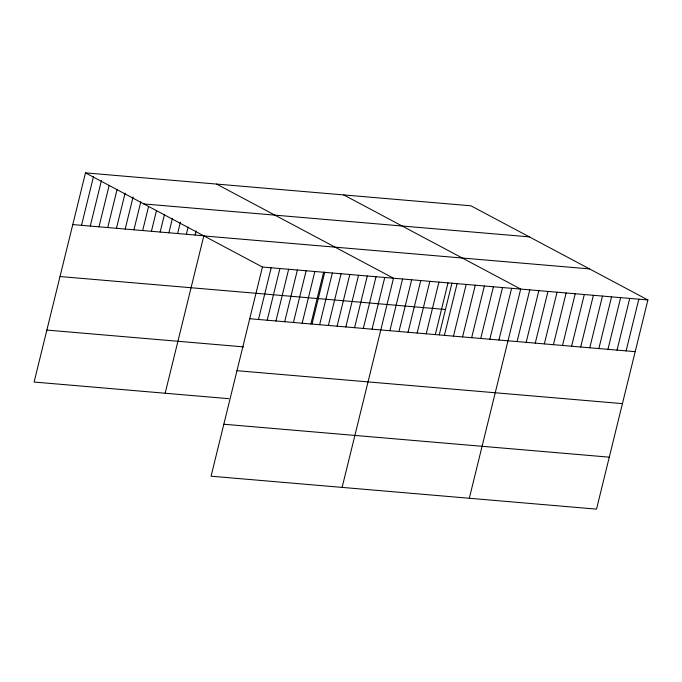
<?xml version="1.0" encoding="UTF-8"?>
<svg xmlns="http://www.w3.org/2000/svg" width="682" height="682" viewBox="0 0 682 682"><rect width="100%" height="100%" fill="white"/><g stroke="black" fill="none" stroke-linecap="round" stroke-linejoin="round"><path stroke-width="1.02" d="M85.48 172.87L262.434 267.029L211.062 476.198L596.52 509.13L647.9 299.961L470.938 205.802L85.48 172.87L34.1 382.039L228.76 398.672M81.516 225.324L93.451 176.715M90.254 226.066L101.43 180.568M98.984 226.816L109.146 185.453M107.722 227.558L117.125 189.298M116.46 228.308L125.096 193.151M125.198 229.058L133.075 196.996M133.936 229.8L140.79 201.881M142.674 230.55L148.514 206.765M151.413 231.292L156.493 210.61M160.151 232.042L164.464 214.463M168.889 232.784L172.444 218.308M177.618 233.534L180.415 222.162M186.357 234.284L188.138 227.038M195.095 235.026L196.109 230.891M165.155 393.233L203.833 235.776L72.778 224.574M258.478 319.483L271.172 267.779M267.208 320.225L279.91 268.52M275.946 320.975L288.648 269.271M284.684 321.716L297.386 270.012M293.422 322.467L306.124 270.763M302.16 323.217L314.862 271.504M310.898 323.959L323.6 272.254M312.058 323.916L324.768 272.152M319.636 324.709L332.33 273.005M328.374 325.45L341.068 273.746M337.113 326.201L349.806 274.496M345.842 326.942L358.544 275.238M354.58 327.692L367.283 275.988M363.318 328.443L376.021 276.73M372.057 329.184L384.759 277.48M342.117 487.391L393.497 278.23L216.535 184.072M389.882 330.71L402.576 279.006M398.97 331.486L411.664 279.782M408.049 332.262L420.751 280.558M417.137 333.038L429.839 281.334M426.224 333.813L438.927 282.109M435.312 334.589L448.006 282.885M439.259 334.777L451.97 283.021M444.4 335.365L457.093 283.661M453.479 336.141L466.181 284.437M462.567 336.917L475.269 285.212M471.654 337.692L484.356 285.988M480.742 338.468L493.436 286.764M489.829 339.244L502.523 287.54M498.909 340.02L511.611 288.315M469.318 498.261L520.698 289.091L343.737 194.933M517.084 341.58L529.786 289.876M526.172 342.355L538.865 290.651M535.259 343.131L547.953 291.427M544.338 343.907L557.041 292.203M553.426 344.683L566.128 292.979M562.514 345.459L575.216 293.754M571.601 346.234L584.295 294.53M580.68 347.01L593.383 295.306M589.768 347.786L602.47 296.082M598.856 348.562L611.558 296.858M607.943 349.337L620.646 297.633M617.031 350.113L629.725 298.409M626.11 350.889L638.812 299.185M143.876 203.944L529.334 236.876M204.037 235.955L589.504 268.896M262.434 267.029L647.9 299.961M60.016 276.534L445.474 309.475M249.74 318.733L635.198 351.665M46.862 330.071L243.542 346.882M236.978 370.693L622.436 403.633M223.824 424.23L609.29 457.17"/></g></svg>
